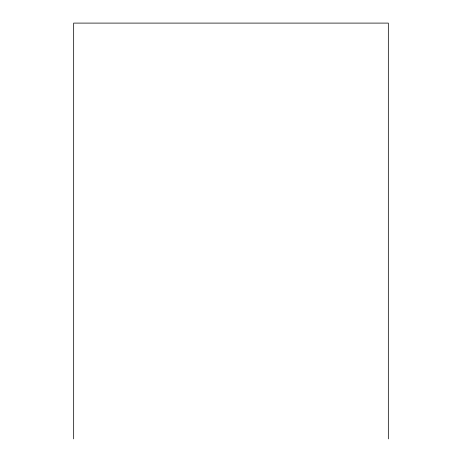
<?xml version="1.0" encoding="UTF-8"?>
<svg xmlns="http://www.w3.org/2000/svg" width="462" height="462" viewBox="0 0 462 462"><rect width="100%" height="100%" fill="white"/><g stroke="black" fill="none" stroke-linecap="round" stroke-linejoin="round"><path stroke-width="0.69" d="M388.334 438.9L388.334 23.1L73.666 23.1L73.666 438.9"/></g></svg>
